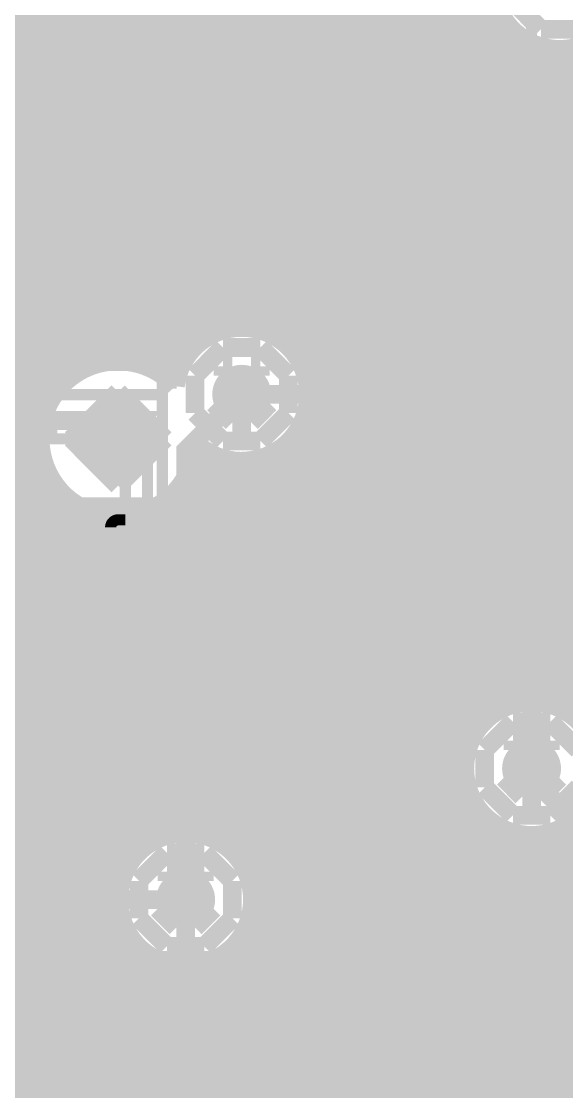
# Model space of a CAD drawing. Extents: x -5 to 157, y -120 to 103.
# Drawn here: x 98.61 to 106.01, y 31.18 to 45.7 of the extents above; entities that cross this region are included whole.
import ezdxf

# ---------------------------------------------------------------- set-up
doc = ezdxf.new("R2010")
doc.units = 0
doc.header["$MEASUREMENT"] = 0
doc.layers.get('0').update_dxf_attribs({"linetype": 'CONTINUOUS'})
for name, color, linetype in [('22-304-2_BOT', 7, 'CONTINUOUS'), ('22-304-2_DRD', 7, 'CONTINUOUS'), ('22-304-2_DRL', 2, 'CONTINUOUS'), ('22-304-2_IN1', 4, 'CONTINUOUS'), ('22-304-2_IN2', 3, 'CONTINUOUS'), ('22-304-2_SMB', 5, 'CONTINUOUS'), ('22-304-2_SMT', 10, 'CONTINUOUS'), ('22-304-2_SPB', 14, 'CONTINUOUS'), ('22-304-2_SPT', 9, 'CONTINUOUS'), ('22-304-2_SSB', 12, 'CONTINUOUS'), ('22-304-2_SST', 11, 'CONTINUOUS'), ('22-304-2_TOP', 13, 'CONTINUOUS'), ('THRUHOLE_NPT', 15, 'CONTINUOUS'), ('THRUHOLE_TAP', 7, 'CONTINUOUS')]:
    doc.layers.add(name, color=color, linetype=linetype)

# ---------------------------------------------------------------- blocks, each defined once
blk = doc.blocks.new('ROUND_16')
at = {"const_width": 0.54991}
blk.add_lwpolyline([(-0.274954, 0, 1), (0.274954, 0, 1)], format="xyb", close=True, dxfattribs=at)
blk = doc.blocks.new('RECTANGLE_31')
blk.add_solid([(0.9017, 0.508), (0.9017, -0.508), (-0.9017, 0.508), (-0.9017, -0.508)])
blk = doc.blocks.new('ROUND_39')
at = {"const_width": 0.40005}
blk.add_lwpolyline([(-0.200024, 0, 1), (0.200024, 0, 1)], format="xyb", close=True, dxfattribs=at)
blk = doc.blocks.new('ROUND_87')
at = {"const_width": 0.10033}
blk.add_lwpolyline([(-0.050164, 0, 1), (0.050164, 0, 1)], format="xyb", close=True, dxfattribs=at)
blk = doc.blocks.new('ROUND_88')
at = {"const_width": 0.10033}
blk.add_lwpolyline([(-0.050164, 0, 1), (0.050164, 0, 1)], format="xyb", close=True, dxfattribs=at)
blk = doc.blocks.new('ROUND_38')
at = {"const_width": 0.40005}
blk.add_lwpolyline([(-0.200024, 0, 1), (0.200024, 0, 1)], format="xyb", close=True, dxfattribs=at)
blk = doc.blocks.new('ROUND_42')
at = {"const_width": 0.40005}
blk.add_lwpolyline([(-0.200024, 0, 1), (0.200024, 0, 1)], format="xyb", close=True, dxfattribs=at)
blk = doc.blocks.new('RECTANGLE_17')
blk.add_solid([(0.59944, 2.74955), (0.59944, -2.74955), (-0.59944, 2.74955), (-0.59944, -2.74955)])
blk = doc.blocks.new('ROUND_80')
at = {"const_width": 0.10033}
blk.add_lwpolyline([(-0.050164, 0, 1), (0.050164, 0, 1)], format="xyb", close=True, dxfattribs=at)

msp = doc.modelspace()

# ---------------------------------------------------------------- linework, layer by layer
at = {"layer": '22-304-2_BOT', "const_width": 0.254}
for points in [[(118.745, 46.7614), (118.745, 46.609), (117.348, 45.212), (57.023, 45.212), (53.975, 48.26), (53.975, 50.292)], [(121.92, 46.7614), (121.92, 46.736), (119.888, 44.704), (88.9, 44.704), (88.519, 44.323)], [(102.7303, 44.0436), (89.3826, 44.0436)], [(102.7303, 44.069), (89.39022, 44.069)], [(98.552, 44.069), (98.552, 39.751)], [(98.7806, 44.069), (98.7806, 39.751)], [(99.0092, 44.069), (99.0092, 40.57142)], [(99.2378, 44.069), (99.2378, 40.8432)], [(99.4664, 44.069), (99.4664, 40.99052)], [(99.695, 44.069), (99.695, 41.06672)], [(99.9236, 44.069), (99.9236, 41.09212)], [(100.1522, 44.069), (100.1522, 41.06672)], [(100.3808, 44.069), (100.3808, 40.98544)], [(100.6094, 44.069), (100.6094, 40.83558)], [(100.838, 44.069), (100.838, 41.13276)], [(101.0666, 44.069), (101.0666, 41.37406)], [(101.2952, 44.069), (101.2952, 41.49344)], [(101.5238, 44.069), (101.5238, 41.54424)], [(101.7524, 44.069), (101.7524, 41.53408)], [(101.981, 44.069), (101.981, 41.46296)], [(102.2096, 44.069), (102.2096, 41.3131)], [(102.4382, 44.069), (102.4382, 41.275)], [(102.6668, 44.069), (102.6668, 41.275)], [(102.7303, 44.069), (102.7303, 42.3926)], [(102.7303, 43.815), (89.27084, 43.815)], [(102.7303, 43.5864), (89.04986, 43.5864)], [(102.7303, 43.3578), (44.23664, 43.3578)], [(104.14, 43.4086), (104.3686, 43.18), (104.3686, 43.0784), (105.537, 41.91), (112.268, 41.91)], [(102.7303, 43.1292), (44.46524, 43.1292)], [(102.7303, 42.9006), (60.13196, 42.9006)], [(102.7303, 42.672), (60.41644, 42.672)], [(102.7303, 42.4434), (80.08112, 42.4434)], [(104.15524, 42.3926), (102.7303, 42.3926)], [(102.8954, 42.3926), (102.8954, 41.275)], [(103.124, 42.3926), (103.124, 41.275)], [(103.3526, 42.3926), (103.3526, 41.275)], [(103.5812, 42.3926), (103.5812, 41.275)], [(103.8098, 42.3926), (103.8098, 41.275)], [(104.0384, 42.3926), (104.0384, 41.275)], [(104.15524, 42.3926), (105.08742, 41.46042)], [(104.33304, 42.2148), (95.17126, 42.2148)], [(104.267, 42.28084), (104.267, 41.275)], [(104.4956, 42.05224), (104.4956, 41.275)], [(104.56164, 41.9862), (95.43542, 41.9862)], [(119.888, 41.91), (118.618, 40.64), (101.6, 40.64)], [(104.79024, 41.7576), (95.66402, 41.7576)], [(104.7242, 41.82364), (104.7242, 41.275)], [(132.461, 35.179), (132.461, 38.354), (130.556, 40.259), (124.46, 40.259), (123.317, 39.116), (97.409, 39.116), (94.869, 41.656), (79.629, 41.656)], [(104.9528, 41.59504), (104.9528, 41.275)], [(101.41712, 41.529), (95.89262, 41.529)], [(105.01884, 41.529), (101.78288, 41.529)], [(100.9777, 41.3004), (96.12122, 41.3004)], [(105.3592, 41.3004), (102.2223, 41.3004)], [(105.537, 41.275), (102.2477, 41.275)], [(105.1814, 41.38422), (105.1814, 41.275)], [(111.6203, 41.275), (105.537, 41.275)], [(111.6203, 41.275), (105.537, 41.275)], [(99.71278, 41.0718), (96.34982, 41.0718)], [(100.80244, 41.0718), (100.1268, 41.0718)], [(99.2378, 40.8432), (96.57842, 40.8432)], [(100.71608, 40.8432), (100.60178, 40.8432)], [(99.0346, 40.6146), (96.80702, 40.6146)], [(98.92284, 40.386), (97.03562, 40.386)], [(98.8695, 40.1574), (97.26422, 40.1574)], [(102.2096, 39.9669), (102.2096, 39.751)], [(118.618, 40.005), (102.2477, 40.005)], [(102.4382, 40.005), (102.4382, 39.751)], [(102.6668, 40.005), (102.6668, 39.751)], [(102.8954, 40.005), (102.8954, 39.751)], [(103.124, 40.005), (103.124, 39.751)], [(103.3526, 40.005), (103.3526, 39.751)], [(103.5812, 40.005), (103.5812, 39.751)], [(103.8098, 40.005), (103.8098, 39.751)], [(104.0384, 40.005), (104.0384, 39.751)], [(104.267, 40.005), (104.267, 39.751)], [(104.4956, 40.005), (104.4956, 39.751)], [(104.7242, 40.005), (104.7242, 39.751)], [(104.9528, 40.005), (104.9528, 39.751)], [(105.1814, 40.005), (105.1814, 39.751)], [(105.41, 40.005), (105.41, 39.751)], [(105.6386, 40.005), (105.6386, 39.751)], [(105.8672, 40.005), (105.8672, 39.751)], [(106.0958, 40.005), (106.0958, 39.751)], [(98.86696, 39.9288), (97.49282, 39.9288)], [(101.981, 39.81704), (101.981, 39.751)], [(123.23064, 39.9288), (102.16388, 39.9288)], [(98.89998, 39.751), (97.67062, 39.751)], [(123.05284, 39.751), (101.78288, 39.751)], [(123.317, 38.481), (97.409, 38.481)], [(98.552, 38.481), (98.552, 37.7698)], [(98.7806, 38.481), (98.7806, 37.7698)], [(99.0092, 38.481), (99.0092, 37.7698)], [(99.2378, 38.481), (99.2378, 37.7698)], [(99.4664, 38.481), (99.4664, 37.7698)], [(99.695, 38.481), (99.695, 37.7698)], [(99.9236, 38.481), (99.9236, 37.7698)], [(100.1522, 38.481), (100.1522, 37.7698)], [(100.3808, 38.481), (100.3808, 37.7698)], [(100.6094, 38.481), (100.6094, 37.7698)], [(100.838, 38.481), (100.838, 37.7698)], [(101.0666, 38.481), (101.0666, 37.7698)], [(101.2952, 38.481), (101.2952, 37.7698)], [(101.5238, 38.481), (101.5238, 37.7698)], [(101.7524, 38.481), (101.7524, 37.7698)], [(101.981, 38.481), (101.981, 37.7698)], [(102.2096, 38.481), (102.2096, 37.7698)], [(102.4382, 38.481), (102.4382, 37.7698)], [(102.6668, 38.481), (102.6668, 37.7698)], [(102.8954, 38.481), (102.8954, 37.7698)], [(103.124, 38.481), (103.124, 37.7698)], [(103.3526, 38.481), (103.3526, 37.7698)], [(103.5812, 38.481), (103.5812, 37.7698)], [(103.8098, 38.481), (103.8098, 37.7698)], [(104.0384, 38.481), (104.0384, 37.7698)], [(104.267, 38.481), (104.267, 37.7698)], [(104.4956, 38.481), (104.4956, 37.7698)], [(104.7242, 38.481), (104.7242, 37.7698)], [(104.9528, 38.481), (104.9528, 37.7698)], [(105.1814, 38.481), (105.1814, 37.7698)], [(105.41, 38.481), (105.41, 37.7698)], [(105.6386, 38.481), (105.6386, 37.7698)], [(105.8672, 38.481), (105.8672, 37.7698)], [(106.0958, 38.481), (106.0958, 37.7698)], [(131.58724, 38.3286), (87.26424, 38.3286)], [(131.81584, 38.1), (87.03564, 38.1)], [(115.62334, 37.8714), (90.65006, 37.8714)], [(115.5065, 37.7698), (90.7669, 37.7698)], [(90.1192, 37.1348), (116.1542, 37.1348)], [(112.64646, 36.4998), (90.7669, 36.4998)], [(112.64646, 36.4998), (90.7669, 36.4998)], [(98.552, 36.4998), (98.552, 35.433)], [(98.7806, 36.4998), (98.7806, 35.433)], [(99.0092, 36.4998), (99.0092, 35.433)], [(99.2378, 36.4998), (99.2378, 35.433)], [(99.4664, 36.4998), (99.4664, 35.433)], [(99.695, 36.4998), (99.695, 35.433)], [(99.9236, 36.4998), (99.9236, 35.433)], [(100.1522, 36.4998), (100.1522, 35.433)], [(100.3808, 36.4998), (100.3808, 35.433)], [(100.6094, 36.4998), (100.6094, 35.433)], [(100.838, 36.4998), (100.838, 35.433)], [(101.0666, 36.4998), (101.0666, 35.433)], [(101.2952, 36.4998), (101.2952, 35.433)], [(101.5238, 36.4998), (101.5238, 35.433)], [(101.7524, 36.4998), (101.7524, 35.433)], [(101.981, 36.4998), (101.981, 35.433)], [(102.2096, 36.4998), (102.2096, 35.38982)], [(102.4382, 36.4998), (102.4382, 35.23742)], [(102.6668, 36.4998), (102.6668, 35.00882)], [(102.8954, 36.4998), (102.8954, 34.78022)], [(103.124, 36.4998), (103.124, 34.55162)], [(103.3526, 36.4998), (103.3526, 34.32302)], [(103.5812, 36.4998), (103.5812, 34.09442)], [(103.8098, 36.4998), (103.8098, 33.86582)], [(104.0384, 36.4998), (104.0384, 33.63722)], [(104.267, 36.4998), (104.267, 33.40862)], [(104.4956, 36.4998), (104.4956, 33.18002)], [(104.7242, 36.4998), (104.7242, 35.96386)], [(104.9528, 36.4998), (104.9528, 36.25342)], [(105.1814, 36.4998), (105.1814, 36.39566)], [(105.41, 36.4998), (105.41, 36.45916)], [(105.6386, 36.4998), (105.6386, 36.4617)], [(105.8672, 36.4998), (105.8672, 36.40582)], [(106.0958, 36.4998), (106.0958, 36.27374)], [(104.97312, 36.2712), (90.3986, 36.2712)], [(112.63122, 36.2712), (106.10088, 36.2712)], [(104.76738, 36.0426), (87.39886, 36.0426)], [(104.66578, 35.814), (87.25154, 35.814)], [(104.63022, 35.5854), (87.01786, 35.5854)], [(130.81, 33.2486), (125.7554, 33.2486), (125.222, 33.782), (123.317, 33.782), (122.555, 33.02), (107.95, 33.02), (105.537, 35.433), (105.537, 35.56)], [(101.981, 35.433), (86.75624, 35.433)], [(104.65308, 35.3568), (102.28326, 35.3568)], [(102.43312, 35.2425), (104.65562, 33.02)], [(104.73944, 35.1282), (102.54742, 35.1282)], [(104.7242, 35.15614), (104.7242, 33.02)], [(104.9147, 34.8996), (102.77602, 34.8996)], [(82.55, 34.29), (83.058, 34.798), (101.981, 34.798), (104.394, 32.385), (122.682, 32.385), (123.317, 31.75), (125.349, 31.75), (125.73, 32.131), (132.588, 32.131), (133.7056, 33.2486), (133.985, 33.2486)], [(104.9528, 34.86404), (104.9528, 33.02)], [(105.35412, 34.671), (103.00462, 34.671)], [(105.1814, 34.72434), (105.1814, 33.02)], [(105.41, 34.66084), (105.41, 33.02)], [(105.41, 34.66084), (107.05084, 33.02)], [(105.62844, 34.4424), (103.23322, 34.4424)], [(105.6386, 34.43224), (105.6386, 33.02)], [(101.71684, 34.163), (101.66096, 34.163)], [(101.71684, 34.163), (103.36784, 32.512)], [(105.85704, 34.2138), (103.46182, 34.2138)], [(105.8672, 34.20364), (105.8672, 33.02)], [(101.7524, 34.12744), (101.7524, 32.512)], [(101.89464, 33.9852), (101.72192, 33.9852)], [(101.981, 33.89884), (101.981, 32.512)], [(106.08564, 33.9852), (103.69042, 33.9852)], [(106.0958, 33.97504), (106.0958, 33.02)], [(100.838, 33.782), (88.773, 33.782)], [(102.12324, 33.7566), (101.74478, 33.7566)], [(106.31424, 33.7566), (103.91902, 33.7566)], [(102.2096, 33.67024), (102.2096, 32.512)], [(102.35184, 33.528), (101.70922, 33.528)], [(102.4382, 33.44164), (102.4382, 32.512)], [(106.54284, 33.528), (104.14762, 33.528)], [(102.58044, 33.2994), (101.60508, 33.2994)], [(106.77144, 33.2994), (104.37622, 33.2994)], [(100.1903, 33.147), (89.4207, 33.147)], [(98.552, 33.147), (98.552, 32.512)], [(98.7806, 33.147), (98.7806, 32.512)], [(99.0092, 33.147), (99.0092, 32.512)], [(99.2378, 33.147), (99.2378, 32.512)], [(99.4664, 33.147), (99.4664, 32.512)], [(99.695, 33.147), (99.695, 32.512)], [(99.9236, 33.147), (99.9236, 32.512)], [(100.1522, 33.147), (100.1522, 32.512)], [(101.5238, 33.18764), (101.5238, 32.512)], [(102.6668, 33.21304), (102.6668, 32.512)], [(100.27412, 33.0708), (89.33688, 33.0708)], [(100.3808, 32.99714), (100.3808, 32.512)], [(101.2952, 32.99714), (101.2952, 32.512)], [(102.80904, 33.0708), (101.40188, 33.0708)], [(107.00004, 33.0708), (104.60482, 33.0708)], [(107.05084, 33.02), (104.65562, 33.02)], [(100.6094, 32.90316), (100.6094, 32.512)], [(100.838, 32.87522), (100.838, 32.512)], [(101.0666, 32.90316), (101.0666, 32.512)], [(102.8954, 32.98444), (102.8954, 32.512)], [(103.03764, 32.8422), (86.88324, 32.8422)], [(103.124, 32.75584), (103.124, 32.512)], [(103.26624, 32.6136), (91.58986, 32.6136)], [(103.36784, 32.512), (91.7067, 32.512)], [(91.059, 31.877), (116.9416, 31.877), (118.11, 30.7086)], [(136.144, 29.464), (116.967, 29.464), (115.062, 31.369), (92.71, 31.369), (92.456, 31.115)]]:
    msp.add_lwpolyline(points, dxfattribs=at)
for points in [[(101.6, 41.54678, 0.3793329), (100.6983, 40.74922)], [(102.2477, 41.275, 0.2014867), (101.6, 41.54705)], [(105.08742, 41.46042, 0.1989124), (105.537, 41.2742)], [(99.92106, 41.09212, 0.4142136), (98.86442, 40.03548)], [(100.6983, 40.74922, 0.2099982), (99.92106, 41.09072)], [(98.86188, 40.03548, 0.0680341), (98.90074, 39.75121)], [(101.78288, 39.751, 0.1491958), (102.2481, 40.0046)], [(105.537, 36.46678, 0.4142136), (104.63022, 35.56)], [(106.44378, 35.56, 0.4142136), (105.537, 36.46678)], [(104.63022, 35.56, 0.373689), (105.41, 34.66084)], [(102.43058, 35.24758, 0.1989124), (101.981, 35.4338)], [(102.43058, 35.24758, 0.1989124), (101.981, 35.4338)], [(101.74478, 33.782, 0.1088216), (101.66087, 34.16296)], [(100.838, 32.87522, 0.4142136), (101.74478, 33.782)], [(100.1903, 33.147, 0.2014867), (100.838, 32.87495)]]:
    msp.add_lwpolyline(points, format="xyb", dxfattribs=at)
at = {"layer": '22-304-2_DRD', "const_width": 0.254}
for points in [[(105.283, 45.974), (105.664, 45.593)], [(105.664, 45.593), (106.172, 45.593)], [(101.346, 41.275), (100.965, 40.894)], [(101.854, 41.275), (101.346, 41.275)], [(102.235, 40.894), (101.854, 41.275)], [(101.346, 41.021), (101.346, 40.894)], [(101.473, 41.021), (101.346, 41.021)], [(101.473, 40.894), (101.473, 41.021)], [(101.727, 41.021), (101.727, 40.894)], [(101.854, 41.021), (101.727, 41.021)], [(101.854, 40.894), (101.854, 41.021)], [(100.965, 40.894), (100.965, 40.386)], [(101.346, 40.894), (101.473, 40.894)], [(101.727, 40.894), (101.854, 40.894)], [(102.235, 40.386), (102.235, 40.894)], [(99.92106, 40.67048), (99.28606, 40.03548)], [(100.55606, 40.03548), (99.92106, 40.67048)], [(101.473, 40.259), (101.219, 40.513)], [(101.981, 40.513), (101.727, 40.259)], [(100.965, 40.386), (101.346, 40.005)], [(101.727, 40.259), (101.473, 40.259)], [(101.854, 40.005), (102.235, 40.386)], [(99.28606, 40.03548), (99.92106, 39.40048)], [(99.92106, 39.40048), (100.55606, 40.03548)], [(101.346, 40.005), (101.854, 40.005)], [(105.283, 36.195), (104.902, 35.814)], [(105.791, 36.195), (105.283, 36.195)], [(106.172, 35.814), (105.791, 36.195)], [(105.283, 35.941), (105.283, 35.814)], [(105.41, 35.941), (105.283, 35.941)], [(105.41, 35.814), (105.41, 35.941)], [(105.664, 35.941), (105.664, 35.814)], [(105.791, 35.941), (105.664, 35.941)], [(105.791, 35.814), (105.791, 35.941)], [(104.902, 35.814), (104.902, 35.306)], [(105.283, 35.814), (105.41, 35.814)], [(105.664, 35.814), (105.791, 35.814)], [(105.41, 35.179), (105.156, 35.433)], [(105.918, 35.433), (105.664, 35.179)], [(104.902, 35.306), (105.283, 34.925)], [(105.664, 35.179), (105.41, 35.179)], [(105.791, 34.925), (106.172, 35.306)], [(105.283, 34.925), (105.791, 34.925)], [(100.584, 34.417), (100.203, 34.036)], [(101.092, 34.417), (100.584, 34.417)], [(101.473, 34.036), (101.092, 34.417)], [(100.584, 34.163), (100.584, 34.036)], [(100.711, 34.163), (100.584, 34.163)], [(100.711, 34.036), (100.711, 34.163)], [(100.965, 34.163), (100.965, 34.036)], [(101.092, 34.163), (100.965, 34.163)], [(101.092, 34.036), (101.092, 34.163)], [(100.203, 34.036), (100.203, 33.528)], [(100.584, 34.036), (100.711, 34.036)], [(100.965, 34.036), (101.092, 34.036)], [(101.473, 33.528), (101.473, 34.036)], [(100.711, 33.401), (100.457, 33.655)], [(101.219, 33.655), (100.965, 33.401)], [(100.203, 33.528), (100.584, 33.147)], [(101.092, 33.147), (101.473, 33.528)], [(100.965, 33.401), (100.711, 33.401)], [(100.584, 33.147), (101.092, 33.147)]]:
    msp.add_lwpolyline(points, dxfattribs=at)
at = {"layer": '22-304-2_IN1'}
for points, const_width in [([(103.4796, 64.643), (103.4796, 33.782)], 0.254), ([(103.7082, 64.643), (103.7082, 33.782)], 0.254), ([(103.9368, 64.643), (103.9368, 33.782)], 0.254), ([(104.1654, 64.643), (104.1654, 33.782)], 0.254), ([(104.394, 64.643), (104.394, 33.782)], 0.254), ([(104.6226, 64.643), (104.6226, 33.782)], 0.254), ([(104.8512, 64.643), (104.8512, 36.15436)], 0.254), ([(103.251, 55.36946), (103.251, 33.782)], 0.254), ([(103.0224, 54.61254), (103.0224, 33.782)], 0.254), ([(102.7938, 54.17058), (102.7938, 33.782)], 0.254), ([(102.5652, 53.84038), (102.5652, 33.782)], 0.254), ([(102.3366, 53.57622), (102.3366, 41.17086)], 0.254), ([(102.108, 53.35778), (102.108, 41.39184)], 0.254), ([(101.8794, 53.1749), (101.8794, 41.5036)], 0.254), ([(101.6508, 53.01996), (101.6508, 41.54678)], 0.254), ([(101.1936, 52.7812), (101.1936, 41.45026)], 0.254), ([(101.4222, 52.88788), (101.4222, 41.529)], 0.254), ([(98.679, 52.67452), (98.679, 33.782)], 0.254), ([(98.9076, 52.60594), (98.9076, 40.33774)], 0.254), ([(100.7364, 52.61864), (100.7364, 40.9194)], 0.254), ([(100.965, 52.68976), (100.965, 41.2877)], 0.254), ([(99.1362, 52.55514), (99.1362, 40.74414)], 0.254), ([(99.3648, 52.51958), (99.3648, 40.93464)], 0.254), ([(99.5934, 52.49672), (99.5934, 41.03878)], 0.254), ([(99.822, 52.49164), (99.822, 41.08704)], 0.254), ([(100.0506, 52.49926), (100.0506, 41.0845)], 0.254), ([(100.2792, 52.52466), (100.2792, 41.02862)], 0.254), ([(100.5078, 52.56276), (100.5078, 40.91432)], 0.254), ([(105.0798, 45.88002), (105.0798, 36.34486)], 0.254), ([(105.13314, 45.7708), (82.3595, 45.7708)], 0.254), ([(105.32364, 45.5422), (22.4155, 45.5422)], 0.254), ([(105.3084, 45.5549), (105.3084, 36.43884)], 0.254), ([(105.537, 45.40504), (105.537, 36.46678)], 0.254), ([(138.684, 45.3136), (22.52726, 45.3136)], 0.254), ([(105.7656, 45.33392), (105.7656, 36.43884)], 0.254), ([(105.9942, 45.32376), (105.9942, 36.34486)], 0.254), ([(138.684, 45.085), (89.01176, 45.085)], 0.254), ([(138.684, 44.8564), (89.25306, 44.8564)], 0.254), ([(138.684, 44.6278), (89.37244, 44.6278)], 0.254), ([(138.684, 44.3992), (89.42324, 44.3992)], 0.254), ([(107.16514, 44.1706), (89.41308, 44.1706)], 0.254), ([(106.94416, 43.942), (89.34196, 43.942)], 0.254), ([(106.8324, 43.7134), (89.1921, 43.7134)], 0.254), ([(106.78922, 43.4848), (88.86698, 43.4848)], 0.254), ([(106.80446, 43.2562), (71.37654, 43.2562)], 0.254), ([(106.8832, 43.0276), (71.2978, 43.0276)], 0.254), ([(107.0483, 42.799), (71.13524, 42.799)], 0.254), ([(107.4166, 42.5704), (76.48194, 42.5704)], 0.254), ([(111.47044, 42.3418), (80.22336, 42.3418)], 0.254), ([(111.38408, 42.1132), (80.41386, 42.1132)], 0.254), ([(111.36122, 41.8846), (80.50784, 41.8846)], 0.254), ([(111.39678, 41.656), (80.53578, 41.656)], 0.254), ([(101.14788, 41.4274), (80.50784, 41.4274)], 0.254), ([(111.49838, 41.4274), (102.05212, 41.4274)], 0.254), ([(100.88372, 41.1988), (80.41386, 41.1988)], 0.254), ([(111.70412, 41.1988), (102.31374, 41.1988)], 0.254), ([(99.42576, 40.9702), (93.6117, 40.9702)], 0.254), ([(100.75418, 40.9702), (100.41382, 40.9702)], 0.254), ([(138.684, 40.9702), (102.44582, 40.9702)], 0.254), ([(99.13366, 40.7416), (93.90634, 40.7416)], 0.254), ([(138.684, 40.7416), (102.5017, 40.7416)], 0.254), ([(98.97618, 40.513), (94.06128, 40.513)], 0.254), ([(138.684, 40.513), (102.49916, 40.513)], 0.254), ([(98.89236, 40.2844), (94.14764, 40.2844)], 0.254), ([(138.684, 40.2844), (102.43566, 40.2844)], 0.254), ([(102.3366, 40.10914), (102.3366, 33.782)], 0.254), ([(98.86188, 40.0558), (94.17558, 40.0558)], 0.254), ([(138.684, 40.0558), (102.29342, 40.0558)], 0.254), ([(98.8822, 39.8272), (94.15526, 39.8272)], 0.254), ([(101.19614, 39.8272), (100.95738, 39.8272)], 0.254), ([(100.965, 39.87038), (100.965, 34.68116)], 0.254), ([(101.1936, 39.8272), (101.1936, 34.61766)], 0.254), ([(138.684, 39.8272), (102.00386, 39.8272)], 0.254), ([(102.108, 39.88816), (102.108, 33.782)], 0.254), ([(98.9076, 39.73068), (98.9076, 33.782)], 0.254), ([(101.4222, 39.74846), (101.4222, 34.47542)], 0.254), ([(101.6508, 39.73322), (101.6508, 34.18586)], 0.254), ([(101.8794, 39.7764), (101.8794, 33.782)], 0.254), ([(98.95586, 39.5986), (94.0816, 39.5986)], 0.254), ([(138.684, 39.5986), (100.88372, 39.5986)], 0.254), ([(99.0981, 39.37), (93.9419, 39.37)], 0.254), ([(99.1362, 39.32428), (99.1362, 33.782)], 0.254), ([(100.7364, 39.36238), (100.7364, 34.6837)], 0.254), ([(138.684, 39.37), (100.74148, 39.37)], 0.254), ([(99.35464, 39.1414), (93.68536, 39.1414)], 0.254), ([(99.3648, 39.13378), (99.3648, 33.782)], 0.254), ([(138.684, 39.1414), (100.48494, 39.1414)], 0.254), ([(100.5078, 39.1541), (100.5078, 34.62782)], 0.254), ([(99.5934, 39.02964), (99.5934, 33.782)], 0.254), ([(99.822, 38.98138), (99.822, 33.782)], 0.254), ([(100.0506, 38.98392), (100.0506, 34.23412)], 0.254), ([(100.2792, 39.0398), (100.2792, 34.49574)], 0.254), ([(138.684, 38.9128), (87.51824, 38.9128)], 0.254), ([(138.684, 38.6842), (87.45982, 38.6842)], 0.254), ([(138.684, 38.4556), (87.3506, 38.4556)], 0.254), ([(138.684, 38.227), (87.17788, 38.227)], 0.254), ([(115.8748, 37.9984), (90.3986, 37.9984)], 0.254), ([(115.5065, 37.7698), (90.7669, 37.7698)], 0.254), ([(115.3414, 37.5412), (90.92946, 37.5412)], 0.254), ([(115.26266, 37.3126), (91.0082, 37.3126)], 0.254), ([(110.58144, 37.084), (91.02598, 37.084)], 0.254), ([(110.34014, 36.8554), (90.9828, 36.8554)], 0.254), ([(110.21822, 36.6268), (90.87104, 36.6268)], 0.254), ([(105.18902, 36.3982), (90.65006, 36.3982)], 0.254), ([(110.16996, 36.3982), (105.88498, 36.3982)], 0.254), ([(104.8639, 36.1696), (87.45474, 36.1696)], 0.254), ([(104.71404, 35.941), (87.34298, 35.941)], 0.254), ([(104.64292, 35.7124), (87.16264, 35.7124)], 0.254), ([(104.63276, 35.4838), (86.86038, 35.4838)], 0.254), ([(104.68102, 35.2552), (78.61808, 35.2552)], 0.254), ([(104.80294, 35.0266), (83.08086, 35.0266)], 0.254), ([(104.8512, 34.96564), (104.8512, 33.782)], 0.254), ([(105.04424, 34.798), (83.30184, 34.798)], 0.254), ([(105.0798, 34.77514), (105.0798, 33.782)], 0.254), ([(105.9942, 34.77514), (105.9942, 33.782)], 0.254), ([(124.37364, 34.798), (106.02976, 34.798)], 0.254), ([(105.3084, 34.68116), (105.3084, 33.782)], 0.254), ([(105.537, 34.65322), (105.537, 33.782)], 0.254), ([(105.7656, 34.68116), (105.7656, 33.782)], 0.254), ([(100.38588, 34.5694), (89.22512, 34.5694)], 0.254), ([(131.7879, 34.5694), (101.29012, 34.5694)], 0.254), ([(100.12172, 34.3408), (89.48674, 34.3408)], 0.254), ([(132.11302, 34.3408), (101.55174, 34.3408)], 0.254), ([(99.99218, 34.1122), (89.61882, 34.1122)], 0.254), ([(138.684, 34.1122), (101.68382, 34.1122)], 0.254), ([(99.9363, 33.8836), (89.6747, 33.8836)], 0.254), ([(138.684, 33.8836), (101.7397, 33.8836)], 0.254), ([(99.93122, 33.782), (89.67978, 33.782)], 0.254), ([(119.888, 33.782), (101.74478, 33.782)], 0.254), ([(132.08, 21.082), (132.08, 24.511), (131.445, 25.146), (125.603, 25.146), (117.983, 32.766), (94.996, 32.766), (94.869, 32.893), (89.789, 32.893), (89.281, 32.385), (45.466, 32.385), (39.751, 26.67), (39.751, 10.795), (40.513, 10.033)], 0.635)]:
    msp.add_lwpolyline(points, dxfattribs=dict(at, const_width=const_width))
at = {"layer": '22-304-2_IN1', "const_width": 0.254}
for points in [[(105.01122, 46.228, 0.4142136), (105.918, 45.32122)], [(105.918, 45.32122, 0.4142136), (106.82478, 46.228)], [(101.6, 41.54678, 0.3793329), (100.6983, 40.74922)], [(102.50678, 40.64, 0.4142136), (101.6, 41.54678)], [(99.92106, 41.09212, 0.4142136), (98.86442, 40.03548)], [(100.6983, 40.74922, 0.2099982), (99.92106, 41.09072)], [(101.6, 39.73322, 0.4142136), (102.50678, 40.64)], [(98.86188, 40.03548, 0.4142136), (99.92106, 38.9763)], [(99.92106, 38.9763, 0.398786), (100.97516, 39.9796)], [(100.97516, 39.9796, 0.1917333), (101.6, 39.73085)], [(105.537, 36.46678, 0.4142136), (104.63022, 35.56)], [(106.44378, 35.56, 0.4142136), (105.537, 36.46678)], [(104.63022, 35.56, 0.4142136), (105.537, 34.65322)], [(105.537, 34.65322, 0.4142136), (106.44378, 35.56)], [(100.838, 34.68878, 0.4142136), (99.93122, 33.782)], [(101.74478, 33.782, 0.4142136), (100.838, 34.68878)]]:
    msp.add_lwpolyline(points, format="xyb", dxfattribs=at)
at = {"layer": '22-304-2_IN2', "const_width": 0.254}
for points in [[(103.3526, 54.737), (103.3526, -27.73934)], [(103.5812, 54.737), (103.5812, -27.73934)], [(103.8098, 54.737), (103.8098, -27.73934)], [(104.0384, 54.737), (104.0384, -27.73934)], [(104.267, 54.737), (104.267, -27.73934)], [(104.4956, 54.737), (104.4956, -27.73934)], [(104.7242, 54.737), (104.7242, 36.18484)], [(103.124, 54.54904), (103.124, -27.73934)], [(102.8954, 54.10962), (102.8954, -27.73934)], [(102.6668, 53.77942), (102.6668, -27.73934)], [(102.4382, 53.51018), (102.4382, 41.23182)], [(102.2096, 53.2892), (102.2096, 41.4655)], [(101.981, 53.10124), (101.981, 41.5925)], [(101.7524, 52.94376), (101.7524, 41.65346)], [(101.5238, 52.80914), (101.5238, 41.66362)], [(101.0666, 52.60086), (101.0666, 41.5163)], [(101.2952, 52.69484), (101.2952, 41.62044)], [(98.552, 52.59324), (98.552, 15.75054)], [(98.7806, 52.51958), (98.7806, 40.32504)], [(99.0092, 52.46116), (99.0092, 40.77716)], [(100.6094, 52.4637), (100.6094, 40.98798)], [(100.838, 52.52466), (100.838, 41.3258)], [(99.2378, 52.41544), (99.2378, 40.99306)], [(99.4664, 52.3875), (99.4664, 41.12006)], [(99.695, 52.3748), (99.695, 41.18864)], [(99.9236, 52.3748), (99.9236, 41.20896)], [(100.1522, 52.39004), (100.1522, 41.1861)], [(100.3808, 52.42052), (100.3808, 41.11752)], [(104.9528, 45.88002), (104.9528, 36.40328)], [(105.07472, 45.6438), (82.37728, 45.6438)], [(105.1814, 45.51426), (105.1814, 36.52266)], [(105.29062, 45.4152), (17.36852, 45.4152)], [(105.41, 45.33646), (105.41, 36.57854)], [(105.6386, 45.23994), (105.6386, 36.58108)], [(105.8672, 45.20184), (105.8672, 36.53028)], [(106.0958, 45.21708), (106.0958, 36.42106)], [(137.16762, 45.1866), (89.07272, 45.1866)], [(137.16762, 44.958), (89.32418, 44.958)], [(137.16762, 44.7294), (89.46134, 44.7294)], [(137.16762, 44.5008), (89.52992, 44.5008)], [(107.10418, 44.2722), (89.54262, 44.2722)], [(106.8705, 44.0436), (89.50706, 44.0436)], [(106.7435, 43.815), (89.41054, 43.815)], [(106.68, 43.5864), (89.23274, 43.5864)], [(106.67238, 43.3578), (88.86698, 43.3578)], [(106.71556, 43.1292), (22.93366, 43.1292)], [(106.8197, 42.9006), (23.0886, 42.9006)], [(107.00766, 42.672), (79.77378, 42.672)], [(107.42676, 42.4434), (80.28686, 42.4434)], [(111.28756, 42.2148), (80.49006, 42.2148)], [(111.24438, 41.9862), (80.59928, 41.9862)], [(111.252, 41.7576), (80.65008, 41.7576)], [(101.08692, 41.529), (80.64754, 41.529)], [(111.3155, 41.529), (102.11308, 41.529)], [(100.81514, 41.3004), (80.59166, 41.3004)], [(111.4425, 41.3004), (102.38486, 41.3004)], [(99.3648, 41.0718), (93.67266, 41.0718)], [(100.66782, 41.0718), (100.47478, 41.0718)], [(111.67618, 41.0718), (102.52964, 41.0718)], [(99.06508, 40.8432), (93.97238, 40.8432)], [(137.16762, 40.8432), (102.60584, 40.8432)], [(98.89744, 40.6146), (94.14256, 40.6146)], [(137.16762, 40.6146), (102.62616, 40.6146)], [(98.79838, 40.386), (94.24162, 40.386)], [(137.16762, 40.386), (102.59314, 40.386)], [(98.75012, 40.1574), (94.28988, 40.1574)], [(137.16762, 40.1574), (102.50424, 40.1574)], [(102.4382, 40.04818), (102.4382, -27.73934)], [(98.74758, 39.9288), (94.28988, 39.9288)], [(137.16762, 39.9288), (102.33914, 39.9288)], [(98.7933, 39.7002), (94.2467, 39.7002)], [(98.7806, 39.74338), (98.7806, 15.84706)], [(101.18852, 39.7002), (101.04628, 39.7002)], [(101.0666, 39.7637), (101.0666, 34.78276)], [(101.981, 39.6875), (101.981, -27.73934)], [(137.16762, 39.7002), (102.01148, 39.7002)], [(102.2096, 39.8145), (102.2096, -27.73934)], [(101.2952, 39.65956), (101.2952, 34.70148)], [(101.5238, 39.61638), (101.5238, 34.544)], [(101.7524, 39.624), (101.7524, 34.24682)], [(98.88728, 39.4716), (94.15272, 39.4716)], [(137.16762, 39.4716), (100.9523, 39.4716)], [(99.04984, 39.243), (93.99016, 39.243)], [(99.0092, 39.29126), (99.0092, 15.88262)], [(137.16762, 39.243), (100.78974, 39.243)], [(100.838, 39.29888), (100.838, 34.80816)], [(99.33432, 39.0144), (93.70314, 39.0144)], [(99.2378, 39.07536), (99.2378, 15.86992)], [(99.4664, 38.94836), (99.4664, 15.80134)], [(100.3808, 38.9509), (100.3808, 34.70148)], [(137.16762, 39.0144), (100.50526, 39.0144)], [(100.6094, 39.08044), (100.6094, 34.78276)], [(99.695, 38.87978), (99.695, 15.66418)], [(99.9236, 38.85946), (99.9236, 34.24682)], [(100.1522, 38.88232), (100.1522, 34.544)], [(137.16762, 38.7858), (87.61222, 38.7858)], [(137.16762, 38.5572), (87.53602, 38.5572)], [(137.16762, 38.3286), (87.41156, 38.3286)], [(115.80622, 38.1), (90.46718, 38.1)], [(115.44046, 37.8714), (90.83294, 37.8714)], [(115.26266, 37.6428), (91.01074, 37.6428)], [(115.16614, 37.4142), (91.10726, 37.4142)], [(112.98428, 37.1856), (91.14282, 37.1856)], [(112.73028, 36.957), (91.13012, 36.957)], [(112.59566, 36.7284), (91.06154, 36.7284)], [(105.12552, 36.4998), (90.92438, 36.4998)], [(112.52708, 36.4998), (105.94848, 36.4998)], [(104.79786, 36.2712), (90.67292, 36.2712)], [(104.63022, 36.0426), (87.5284, 36.0426)], [(104.54132, 35.814), (87.50046, 35.814)], [(104.51084, 35.5854), (87.50046, 35.5854)], [(104.53116, 35.3568), (87.50046, 35.3568)], [(104.60482, 35.1282), (87.50046, 35.1282)], [(104.75214, 34.8996), (87.50046, 34.8996)], [(104.7242, 34.93262), (104.7242, -27.73934)], [(100.32492, 34.671), (89.28608, 34.671)], [(105.02392, 34.671), (101.35108, 34.671)], [(104.9528, 34.71672), (104.9528, -27.73934)], [(105.1814, 34.59734), (105.1814, -27.73934)], [(126.82728, 34.671), (106.05008, 34.671)], [(106.0958, 34.69894), (106.0958, 2.27584)], [(105.41, 34.54146), (105.41, -27.73934)], [(105.6386, 34.53892), (105.6386, -27.73934)], [(105.8672, 34.58718), (105.8672, 2.27584)], [(100.05314, 34.4424), (89.55786, 34.4424)], [(127.08128, 34.4424), (101.62286, 34.4424)], [(99.90582, 34.2138), (89.70264, 34.2138)], [(132.11302, 34.2138), (101.76764, 34.2138)], [(99.83216, 33.9852), (89.77884, 33.9852)], [(137.16762, 33.9852), (101.84384, 33.9852)], [(99.81184, 33.7566), (89.79916, 33.7566)], [(123.37288, 33.7566), (101.86416, 33.7566)], [(99.84232, 33.528), (89.76614, 33.528)], [(122.90044, 33.528), (101.83114, 33.528)], [(99.93122, 33.2994), (89.67724, 33.2994)], [(99.9236, 33.31464), (99.9236, 15.41272)], [(122.70486, 33.2994), (101.74224, 33.2994)], [(101.7524, 33.31464), (101.7524, -27.73934)], [(100.09886, 33.0708), (89.51214, 33.0708)], [(100.1522, 33.01746), (100.1522, -27.73934)], [(101.5238, 33.01746), (101.5238, -27.73934)], [(122.59564, 33.0708), (101.57714, 33.0708)], [(100.3808, 32.86252), (100.3808, -27.73934)], [(101.2952, 32.86252), (101.2952, -27.73934)], [(100.42652, 32.8422), (91.40698, 32.8422)], [(100.6094, 32.78124), (100.6094, -27.73934)], [(100.838, 32.75584), (100.838, -27.73934)], [(101.0666, 32.78124), (101.0666, -27.73934)], [(122.54738, 32.8422), (101.24948, 32.8422)], [(122.55246, 32.6136), (91.77274, 32.6136)], [(122.61088, 32.385), (91.95054, 32.385)], [(122.7328, 32.1564), (92.04706, 32.1564)], [(122.95632, 31.9278), (93.08084, 31.9278)], [(128.69672, 31.6992), (93.29928, 31.6992)], [(128.57734, 31.4706), (93.41866, 31.4706)], [(128.22428, 31.242), (93.47454, 31.242)]]:
    msp.add_lwpolyline(points, dxfattribs=at)
for points in [[(104.89184, 46.228, 0.4142136), (105.918, 45.20184)], [(105.918, 45.20184, 0.4142136), (106.94416, 46.228)], [(101.6, 41.66616, 0.3204472), (100.62972, 40.97274)], [(102.62616, 40.64, 0.4142136), (101.6, 41.66616)], [(99.92106, 41.2115, 0.4142136), (98.74504, 40.03548)], [(100.62972, 40.97274, 0.1632762), (99.92106, 41.21049)], [(101.6, 39.61384, 0.4142136), (102.62616, 40.64)], [(98.74504, 40.03548, 0.4142136), (99.92106, 38.85946)], [(99.92106, 38.85946, 0.3473798), (101.06406, 39.7637)], [(101.06406, 39.7637, 0.1380932), (101.6, 39.6128)], [(105.537, 36.58616, 0.4142136), (104.51084, 35.56)], [(106.56316, 35.56, 0.4142136), (105.537, 36.58616)], [(104.51084, 35.56, 0.4142136), (105.537, 34.53384)], [(105.537, 34.53384, 0.4142136), (106.56316, 35.56)], [(100.838, 34.80816, 0.4142136), (99.81184, 33.782)], [(101.86416, 33.782, 0.4142136), (100.838, 34.80816)], [(99.81184, 33.782, 0.4142136), (100.838, 32.75584)], [(100.838, 32.75584, 0.4142136), (101.86416, 33.782)]]:
    msp.add_lwpolyline(points, format="xyb", dxfattribs=at)
at = {"layer": '22-304-2_SSB', "const_width": 0.1524}
for points in [[(102.743, 42.418), (105.537, 42.418), (105.537, 47.752), (102.743, 47.752), (102.743, 42.418)], [(103.60406, 41.67124), (103.7717, 41.5544), (103.94188, 41.49344), (104.2797, 41.49344), (104.44988, 41.5544), (104.62006, 41.67124), (104.62006, 41.79062), (104.44988, 41.91), (104.2797, 41.96842), (103.94188, 41.96842), (103.7717, 41.91), (103.60406, 41.79062), (103.60406, 41.67124)], [(104.11206, 41.0718), (104.2797, 41.13022), (104.44988, 41.13022), (104.62006, 41.0718), (104.62006, 40.7162), (104.44988, 40.65524), (104.2797, 40.65524), (104.11206, 40.7162), (104.11206, 41.0718), (103.94188, 41.13022), (103.7717, 41.13022), (103.60406, 41.0718), (103.60406, 40.7162), (103.7717, 40.65524), (103.94188, 40.65524), (104.11206, 40.7162)], [(104.11206, 40.11422), (103.60406, 40.29202)], [(104.11206, 39.81704), (104.11206, 40.17264), (104.2797, 40.29202), (104.44988, 40.29202), (104.62006, 40.17264), (104.62006, 39.81704), (103.60406, 39.81704)]]:
    msp.add_lwpolyline(points, dxfattribs=at)
at = {"layer": '22-304-2_SST'}
for points, const_width in [([(99.6696, 41.72204), (99.6696, 42.99204), (99.45878, 42.78122)], 0.254), ([(99.88296, 41.72204), (99.45878, 41.72204)], 0.254), ([(99.01936, 41.0337), (94.02064, 41.0337)], 0.1524), ([(100.5205, 41.0337), (100.5205, 40.63492), (99.01936, 40.63492), (99.01936, 41.0337), (100.5205, 41.0337)], 0.1524), ([(100.5205, 40.63492), (100.5205, 38.33368)], 0.1524), ([(100.02012, 38.33368), (100.02012, 40.03548), (100.02012, 40.2336), (99.01936, 40.2336), (99.01936, 40.03548), (100.02012, 40.03548), (100.31984, 40.3352), (97.17024, 40.3352), (96.87052, 40.03548), (99.01936, 40.03548)], 0.1524), ([(100.5205, 38.03396), (100.5205, 38.33368), (100.31984, 38.33368), (100.31984, 40.3352)], 0.1524), ([(100.02012, 38.93566), (99.92106, 38.93566)], 0.1524), ([(99.81946, 38.83406), (99.81946, 38.33368)], 0.1524), ([(100.31984, 38.03396), (100.5205, 38.03396), (100.5205, 37.03574), (92.5195, 37.03574), (92.5195, 38.03396), (92.5195, 38.33368)], 0.1524), ([(100.11918, 38.03396), (100.31984, 38.03396)], 0.1524), ([(105.71734, 31.61792), (105.71734, 31.44774), (105.7783, 31.2801), (106.01452, 31.2801), (106.07294, 31.44774), (106.07294, 32.2961)], 0.1524), ([(106.1339, 32.2961), (105.89514, 32.2961)], 0.1524)]:
    msp.add_lwpolyline(points, dxfattribs=dict(at, const_width=const_width))
at = {"layer": '22-304-2_SST', "const_width": 0.1524}
for points in [[(99.92106, 38.93566, 0.4142136), (99.81946, 38.83406)], [(99.81946, 38.33368, 0.4142136), (100.11918, 38.03396)], [(100.02012, 38.33368, 0.4142136), (100.31984, 38.03396)]]:
    msp.add_lwpolyline(points, format="xyb", dxfattribs=at)
at = {"layer": '22-304-2_TOP'}
for points, const_width in [([(105.537, 35.56), (105.537, 44.196), (111.125, 49.784), (111.125, 60.071)], 0.254), ([(104.9528, 57.97804), (104.9528, 44.44492)], 0.254), ([(104.7242, 55.12308), (104.7242, 35.96386)], 0.254), ([(104.4956, 54.27726), (104.4956, 31.3055)], 0.254), ([(104.267, 53.74894), (104.267, 31.3055)], 0.254), ([(104.0384, 53.34508), (104.0384, 31.3055)], 0.254), ([(103.8098, 53.0098), (103.8098, 31.3055)], 0.254), ([(103.5812, 52.72532), (103.5812, 31.3055)], 0.254), ([(103.3526, 52.47894), (103.3526, 31.3055)], 0.254), ([(103.124, 52.26304), (103.124, 31.3055)], 0.254), ([(102.8954, 52.07), (102.8954, 31.3055)], 0.254), ([(102.6668, 51.89982), (102.6668, 31.3055)], 0.254), ([(102.4382, 51.74996), (102.4382, 40.98798)], 0.254), ([(102.2096, 51.61534), (102.2096, 41.3131)], 0.254), ([(101.981, 51.4985), (101.981, 41.46296)], 0.254), ([(101.5238, 51.30292), (101.5238, 41.54424)], 0.254), ([(101.7524, 51.39436), (101.7524, 41.53408)], 0.254), ([(98.552, 51.1556), (98.552, 44.0436)], 0.254), ([(101.0666, 51.16068), (101.0666, 41.37406)], 0.254), ([(101.2952, 51.22672), (101.2952, 41.49344)], 0.254), ([(98.7806, 51.10226), (98.7806, 44.0436)], 0.254), ([(99.0092, 51.06162), (99.0092, 44.0436)], 0.254), ([(99.2378, 51.0286), (99.2378, 44.0436)], 0.254), ([(99.4664, 51.00828), (99.4664, 40.99052)], 0.254), ([(100.1522, 51.01082), (100.1522, 41.06672)], 0.254), ([(100.3808, 51.03114), (100.3808, 40.98544)], 0.254), ([(100.6094, 51.06416), (100.6094, 40.83558)], 0.254), ([(100.838, 51.10734), (100.838, 41.13276)], 0.254), ([(99.695, 50.99812), (99.695, 41.06672)], 0.254), ([(99.9236, 50.99812), (99.9236, 41.09212)], 0.254), ([(105.22204, 45.6438), (91.694, 45.6438)], 0.254), ([(105.1814, 45.69714), (105.1814, 44.73702)], 0.254), ([(105.51414, 45.4152), (91.694, 45.4152)], 0.254), ([(105.41, 45.47616), (105.41, 44.96562)], 0.254), ([(105.6386, 45.3644), (105.6386, 45.19422)], 0.254), ([(105.77322, 45.33138), (105.0925, 44.64812)], 0.254), ([(105.62844, 45.1866), (91.694, 45.1866)], 0.254), ([(105.39984, 44.958), (91.694, 44.958)], 0.254), ([(105.17124, 44.7294), (91.694, 44.7294)], 0.254), ([(104.98074, 44.5008), (91.694, 44.5008)], 0.254), ([(104.90708, 44.2722), (91.694, 44.2722)], 0.254), ([(104.902, 44.196), (104.902, 36.2077)], 0.254), ([(104.902, 44.0436), (91.694, 44.0436)], 0.254), ([(99.3267, 44.0436), (97.11182, 44.0436)], 0.254), ([(99.3267, 44.0436), (99.3267, 40.90924)], 0.254), ([(104.902, 43.815), (99.3267, 43.815)], 0.254), ([(104.902, 43.5864), (99.3267, 43.5864)], 0.254), ([(104.902, 43.3578), (99.3267, 43.3578)], 0.254), ([(104.902, 43.1292), (99.3267, 43.1292)], 0.254), ([(104.902, 42.9006), (99.3267, 42.9006)], 0.254), ([(104.902, 42.672), (99.3267, 42.672)], 0.254), ([(104.902, 42.4434), (99.3267, 42.4434)], 0.254), ([(104.902, 42.2148), (99.3267, 42.2148)], 0.254), ([(104.902, 41.9862), (99.3267, 41.9862)], 0.254), ([(104.902, 41.7576), (99.3267, 41.7576)], 0.254), ([(101.41712, 41.529), (99.3267, 41.529)], 0.254), ([(104.902, 41.529), (101.78288, 41.529)], 0.254), ([(100.9777, 41.3004), (99.3267, 41.3004)], 0.254), ([(104.902, 41.3004), (102.2223, 41.3004)], 0.254), ([(99.71278, 41.0718), (99.3267, 41.0718)], 0.254), ([(100.80244, 41.0718), (100.1268, 41.0718)], 0.254), ([(104.902, 41.0718), (102.39756, 41.0718)], 0.254), ([(98.21926, 40.78478), (98.21926, 31.95574), (99.695, 30.48), (118.745, 30.48), (120.1293, 29.0957), (120.1293, 20.94992)], 0.635), ([(100.71608, 40.8432), (100.60178, 40.8432)], 0.254), ([(104.902, 40.8432), (102.48392, 40.8432)], 0.254), ([(101.6, 40.64), (100.838, 39.878), (100.838, 33.782)], 0.254), ([(104.902, 40.6146), (102.50678, 40.6146)], 0.254), ([(102.4382, 40.29202), (102.4382, 31.3055)], 0.254), ([(104.902, 40.386), (102.47122, 40.386)], 0.254), ([(104.902, 40.1574), (102.36708, 40.1574)], 0.254), ([(102.2096, 39.9669), (102.2096, 31.3055)], 0.254), ([(101.981, 39.81704), (101.981, 31.3055)], 0.254), ([(104.902, 39.9288), (102.16388, 39.9288)], 0.254), ([(101.58984, 39.73322), (101.473, 39.61384)], 0.254), ([(104.902, 39.7002), (101.55682, 39.7002)], 0.254), ([(101.7524, 39.74592), (101.7524, 31.3055)], 0.254), ([(101.473, 39.61384), (101.473, 34.4297)], 0.254), ([(101.5238, 39.66464), (101.5238, 34.37636)], 0.254), ([(104.902, 39.4716), (101.473, 39.4716)], 0.254), ([(104.902, 39.243), (101.473, 39.243)], 0.254), ([(99.3267, 39.15918), (99.3267, 37.52596)], 0.254), ([(99.64166, 39.0144), (99.3267, 39.0144)], 0.254), ([(99.4664, 39.0779), (99.4664, 31.87446)], 0.254), ([(99.695, 39.0017), (99.695, 31.64586)], 0.254), ([(99.9236, 38.9763), (99.9236, 31.41726)], 0.254), ([(100.1522, 39.0017), (100.1522, 34.37636)], 0.254), ([(100.203, 39.0144), (100.203, 34.4297)], 0.254), ([(104.902, 39.0144), (101.473, 39.0144)], 0.254), ([(100.203, 38.7858), (99.3267, 38.7858)], 0.254), ([(104.902, 38.7858), (101.473, 38.7858)], 0.254), ([(100.203, 38.5572), (99.3267, 38.5572)], 0.254), ([(104.902, 38.5572), (101.473, 38.5572)], 0.254), ([(100.203, 38.3286), (99.3267, 38.3286)], 0.254), ([(104.902, 38.3286), (101.473, 38.3286)], 0.254), ([(100.203, 38.1), (99.3267, 38.1)], 0.254), ([(104.902, 38.1), (101.473, 38.1)], 0.254), ([(100.203, 37.8714), (99.3267, 37.8714)], 0.254), ([(104.902, 37.8714), (101.473, 37.8714)], 0.254), ([(100.203, 37.6428), (99.3267, 37.6428)], 0.254), ([(104.902, 37.6428), (101.473, 37.6428)], 0.254), ([(99.3267, 37.52596), (99.04476, 37.52596)], 0.254), ([(99.04476, 37.52596), (99.04476, 32.2961)], 0.254), ([(99.2378, 37.52596), (99.2378, 32.10306)], 0.254), ([(100.203, 37.4142), (99.04476, 37.4142)], 0.254), ([(104.902, 37.4142), (101.473, 37.4142)], 0.254), ([(100.203, 37.1856), (99.04476, 37.1856)], 0.254), ([(104.902, 37.1856), (101.473, 37.1856)], 0.254), ([(100.203, 36.957), (99.04476, 36.957)], 0.254), ([(104.902, 36.957), (101.473, 36.957)], 0.254), ([(100.203, 36.7284), (99.04476, 36.7284)], 0.254), ([(104.902, 36.7284), (101.473, 36.7284)], 0.254), ([(100.203, 36.4998), (99.04476, 36.4998)], 0.254), ([(104.902, 36.4998), (101.473, 36.4998)], 0.254), ([(100.203, 36.2712), (99.04476, 36.2712)], 0.254), ([(104.902, 36.2712), (101.473, 36.2712)], 0.254), ([(100.203, 36.0426), (99.04476, 36.0426)], 0.254), ([(104.76738, 36.0426), (101.473, 36.0426)], 0.254), ([(100.203, 35.814), (99.04476, 35.814)], 0.254), ([(104.66578, 35.814), (101.473, 35.814)], 0.254), ([(100.203, 35.5854), (99.04476, 35.5854)], 0.254), ([(104.63022, 35.5854), (101.473, 35.5854)], 0.254), ([(100.203, 35.3568), (99.04476, 35.3568)], 0.254), ([(104.65308, 35.3568), (101.473, 35.3568)], 0.254), ([(100.203, 35.1282), (99.04476, 35.1282)], 0.254), ([(104.73944, 35.1282), (101.473, 35.1282)], 0.254), ([(104.7242, 35.15614), (104.7242, 31.3055)], 0.254), ([(100.203, 34.8996), (99.04476, 34.8996)], 0.254), ([(104.9147, 34.8996), (101.473, 34.8996)], 0.254), ([(104.9528, 34.86404), (104.9528, 31.3055)], 0.254), ([(106.0958, 34.84372), (106.0958, 31.3055)], 0.254), ([(100.203, 34.671), (99.04476, 34.671)], 0.254), ([(105.35412, 34.671), (101.473, 34.671)], 0.254), ([(105.1814, 34.72434), (105.1814, 31.3055)], 0.254), ([(105.41, 34.66084), (105.41, 31.3055)], 0.254), ([(105.6386, 34.6583), (105.6386, 31.3055)], 0.254), ([(125.6792, 34.671), (105.71988, 34.671)], 0.254), ([(105.8672, 34.71418), (105.8672, 31.3055)], 0.254), ([(100.203, 34.4424), (99.04476, 34.4424)], 0.254), ([(125.6792, 34.4424), (101.473, 34.4424)], 0.254), ([(100.04044, 34.2138), (99.04476, 34.2138)], 0.254), ([(125.6919, 34.2138), (101.63556, 34.2138)], 0.254), ([(99.95408, 33.9852), (99.04476, 33.9852)], 0.254), ([(125.78842, 33.9852), (101.72192, 33.9852)], 0.254), ([(99.93122, 33.7566), (99.04476, 33.7566)], 0.254), ([(125.99924, 33.7566), (101.74478, 33.7566)], 0.254), ([(99.96678, 33.528), (99.04476, 33.528)], 0.254), ([(123.10364, 33.528), (101.70922, 33.528)], 0.254), ([(100.06838, 33.2994), (99.04476, 33.2994)], 0.254), ([(122.8471, 33.2994), (101.60508, 33.2994)], 0.254), ([(100.1522, 33.18764), (100.1522, 31.3055)], 0.254), ([(101.5238, 33.18764), (101.5238, 31.3055)], 0.254), ([(100.27412, 33.0708), (99.04476, 33.0708)], 0.254), ([(100.3808, 32.99714), (100.3808, 31.3055)], 0.254), ([(101.2952, 32.99714), (101.2952, 31.3055)], 0.254), ([(122.72264, 33.0708), (101.40188, 33.0708)], 0.254), ([(100.6094, 32.90316), (100.6094, 31.3055)], 0.254), ([(100.838, 32.87522), (100.838, 31.3055)], 0.254), ([(101.0666, 32.90316), (101.0666, 31.3055)], 0.254), ([(122.66676, 32.8422), (99.04476, 32.8422)], 0.254), ([(122.67438, 32.6136), (99.04476, 32.6136)], 0.254), ([(122.74042, 32.385), (99.04476, 32.385)], 0.254), ([(99.04476, 32.2961), (100.03536, 31.3055)], 0.254), ([(122.88266, 32.1564), (99.18446, 32.1564)], 0.254), ([(123.18492, 31.9278), (99.41306, 31.9278)], 0.254), ([(128.05664, 31.6992), (99.64166, 31.6992)], 0.254), ([(128.28524, 31.4706), (99.87026, 31.4706)], 0.254), ([(118.745, 31.3055), (100.03536, 31.3055)], 0.254)]:
    msp.add_lwpolyline(points, dxfattribs=dict(at, const_width=const_width))
at = {"layer": '22-304-2_TOP', "const_width": 0.254}
for points in [[(105.01122, 46.228, 0.3680653), (105.77322, 45.33138)], [(105.08742, 44.64558, 0.1989124), (104.9012, 44.196)], [(101.6, 41.54678, 0.3793329), (100.6983, 40.74922)], [(102.50678, 40.64, 0.4142136), (101.6, 41.54678)], [(99.92106, 41.09212, 0.1504542), (99.32676, 40.90915)], [(100.6983, 40.74922, 0.2099982), (99.92106, 41.09072)], [(101.6, 39.73322, 0.4142136), (102.50678, 40.64)], [(99.3267, 39.15918, 0.1501091), (99.92106, 38.97663)], [(99.92106, 38.9763, 0.0674534), (100.20297, 39.0145)], [(104.902, 36.2077, 0.2014867), (104.62995, 35.56)], [(104.63022, 35.56, 0.4142136), (105.537, 34.65322)], [(105.537, 34.65322, 0.4142136), (106.44378, 35.56)], [(100.203, 34.4297, 0.2014867), (99.93095, 33.782)], [(101.74478, 33.782, 0.2014867), (101.47281, 34.42951)], [(99.93122, 33.782, 0.4142136), (100.838, 32.87522)], [(100.838, 32.87522, 0.4142136), (101.74478, 33.782)]]:
    msp.add_lwpolyline(points, format="xyb", dxfattribs=at)

# ---------------------------------------------------------------- block references
at = {"layer": '22-304-2_BOT'}
for name, p in [('RECTANGLE_31', (104.14, 43.4086)), ('ROUND_39', (101.6, 40.64)), ('ROUND_16', (99.92106, 40.03548)), ('ROUND_39', (105.537, 35.56)), ('ROUND_39', (100.838, 33.782))]:
    msp.add_blockref(name, p, dxfattribs=at)
at = {"layer": '22-304-2_DRL'}
for name, p in [('ROUND_87', (101.6, 40.64)), ('ROUND_16', (99.92106, 40.03548)), ('ROUND_88', (105.537, 35.56)), ('ROUND_87', (100.838, 33.782))]:
    msp.add_blockref(name, p, dxfattribs=at)
at = {"layer": '22-304-2_IN1'}
for name, p in [('ROUND_38', (101.6, 40.64)), ('ROUND_16', (99.92106, 40.03548)), ('ROUND_42', (105.537, 35.56)), ('ROUND_38', (100.838, 33.782))]:
    msp.add_blockref(name, p, dxfattribs=at)
at = {"layer": '22-304-2_IN2'}
for name, p in [('ROUND_38', (101.6, 40.64)), ('ROUND_16', (99.92106, 40.03548)), ('ROUND_42', (105.537, 35.56)), ('ROUND_38', (100.838, 33.782))]:
    msp.add_blockref(name, p, dxfattribs=at)
at = {"layer": '22-304-2_SMB'}
msp.add_blockref('RECTANGLE_31', (104.14, 43.4086), dxfattribs=at)
at = {"layer": '22-304-2_SMT'}
msp.add_blockref('RECTANGLE_17', (98.21926, 40.78478), dxfattribs=at)
at = {"layer": '22-304-2_SPB'}
msp.add_blockref('RECTANGLE_31', (104.14, 43.4086), dxfattribs=at)
at = {"layer": '22-304-2_SPT'}
msp.add_blockref('RECTANGLE_17', (98.21926, 40.78478), dxfattribs=at)
at = {"layer": '22-304-2_TOP'}
for name, p in [('RECTANGLE_17', (98.21926, 40.78478)), ('ROUND_39', (101.6, 40.64)), ('ROUND_16', (99.92106, 40.03548)), ('ROUND_39', (105.537, 35.56)), ('ROUND_39', (100.838, 33.782))]:
    msp.add_blockref(name, p, dxfattribs=at)
at = {"layer": 'THRUHOLE_NPT'}
msp.add_blockref('ROUND_16', (99.92106, 40.03548), dxfattribs=at)
at = {"layer": 'THRUHOLE_TAP'}
for p in [(101.6, 40.64), (105.537, 35.56), (100.838, 33.782)]:
    msp.add_blockref('ROUND_80', p, dxfattribs=at)

doc.saveas('drawing.dxf')
